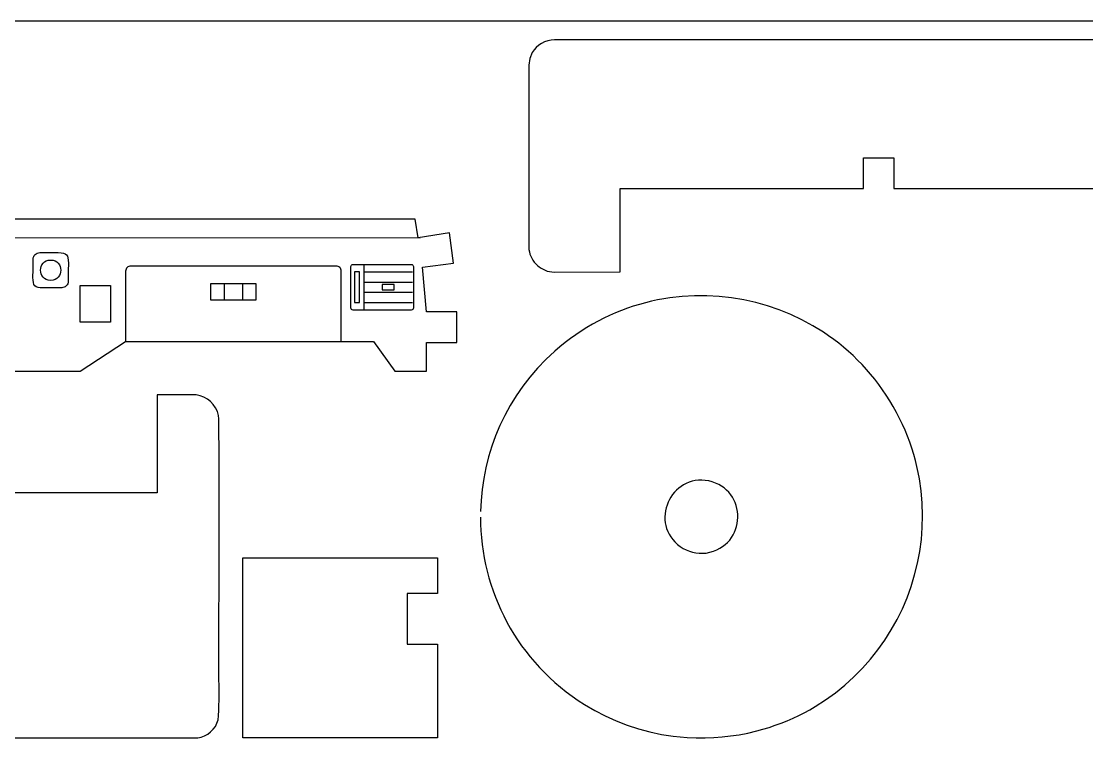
# Model space of a CAD drawing. Extents: x 279 to 859, y 491 to 871.
# Drawn here: x 427.7 to 518.1, y 810.2 to 871 of the extents above; entities that cross this region are included whole.
import ezdxf

# ---------------------------------------------------------------- set-up
doc = ezdxf.new("R2010")
doc.units = 0
doc.layers.get('0').update_dxf_attribs({"linetype": 'CONTINUOUS'})

msp = doc.modelspace()

# ---------------------------------------------------------------- linework, layer by layer
at = {"color": 7}
msp.add_line((858.559376, 871.005032), (278.559376, 871.005032), dxfattribs=at)
at = {"color": 3}
for p, q in [((471.855841, 869.136369), (471.617716, 868.980377)), ((472.111563, 869.261733), (471.855841, 869.136369)), ((472.380413, 869.354313), (472.111563, 869.261733)), ((472.65792, 869.411952), (472.380413, 869.354313)), ((472.939616, 869.432494), (472.65792, 869.411952)), ((553.761116, 869.432494), (472.939616, 869.432494)), ((471.053616, 868.350194), (470.842316, 867.843694)), ((471.212134, 868.585133), (471.053616, 868.350194)), ((471.401657, 868.795913), (471.212134, 868.585133)), ((471.617716, 868.980377), (471.401657, 868.795913)), ((470.842316, 867.843694), (470.767416, 867.282194)), ((470.767416, 867.282194), (470.780216, 851.650294)), ((499.134316, 856.832894), (499.151216, 859.412294)), ((499.151216, 859.412294), (501.725916, 859.413294)), ((501.725916, 859.413294), (501.731816, 856.832894)), ((478.508516, 856.823194), (499.134316, 856.832894)), ((478.508516, 849.758494), (478.508516, 856.823194)), ((501.731816, 856.832894), (524.933416, 856.832894)), ((461.126948, 854.23452), (414.497448, 854.23452)), ((461.374948, 852.64522), (461.126948, 854.23452)), ((464.035248, 853.06082), (461.374948, 852.64522)), ((464.371748, 850.50302), (464.035248, 853.06082)), ((470.780216, 851.650294), (470.81441, 851.453576)), ((470.81441, 851.453576), (470.866296, 851.262975)), ((470.866296, 851.262975), (470.934925, 851.079377)), ((470.934925, 851.079377), (471.019346, 850.903666)), ((461.762548, 850.16652), (464.371748, 850.50302)), ((462.088148, 846.35032), (461.762548, 850.16652)), ((471.019346, 850.903666), (471.118609, 850.73673)), ((471.118609, 850.73673), (471.231765, 850.579453)), ((471.231765, 850.579453), (471.357863, 850.432721)), ((471.357863, 850.432721), (471.495954, 850.297419)), ((471.495954, 850.297419), (471.645087, 850.174435)), ((471.645087, 850.174435), (471.804313, 850.064652)), ((471.804313, 850.064652), (471.972681, 849.968957)), ((471.972681, 849.968957), (472.149243, 849.888235)), ((472.149243, 849.888235), (472.333047, 849.823372)), ((472.333047, 849.823372), (472.523144, 849.775254)), ((472.523144, 849.775254), (472.718583, 849.744766)), ((472.718583, 849.744766), (472.918416, 849.732794)), ((472.918416, 849.732794), (478.508516, 849.758494)), ((481.687715, 847.373103), (481.169537, 847.262181)), ((482.20775, 847.469025), (481.687715, 847.373103)), ((482.729315, 847.550012), (482.20775, 847.469025)), ((483.775716, 847.667445), (482.729315, 847.550012)), ((484.82429, 847.725923), (483.775716, 847.667445)), ((485.872408, 847.725968), (484.82429, 847.725923)), ((486.917442, 847.668103), (485.872408, 847.725968)), ((487.956764, 847.552849), (486.917442, 847.668103)), ((488.987745, 847.38073), (487.956764, 847.552849)), ((490.007757, 847.152266), (488.987745, 847.38073)), ((478.618008, 846.48029), (478.117875, 846.277998)), ((479.121971, 846.66719), (478.618008, 846.48029)), ((479.629433, 846.838763), (479.121971, 846.66719)), ((480.140068, 846.995076), (479.629433, 846.838763)), ((480.653545, 847.136194), (480.140068, 846.995076)), ((481.169537, 847.262181), (480.653545, 847.136194)), ((491.014171, 846.86798), (490.007757, 847.152266)), ((492.004358, 846.528394), (491.014171, 846.86798)), ((492.975691, 846.134031), (492.004358, 846.528394)), ((464.668048, 846.35032), (462.088148, 846.35032)), ((464.668048, 843.77032), (464.668048, 846.35032)), ((476.643732, 845.578123), (476.162199, 845.313613)), ((477.130408, 845.82698), (476.643732, 845.578123)), ((477.621898, 846.06025), (477.130408, 845.82698)), ((478.117875, 846.277998), (477.621898, 846.06025)), ((493.925541, 845.685413), (492.975691, 846.134031)), ((494.851279, 845.183061), (493.925541, 845.685413)), ((475.215876, 844.737375), (474.751743, 844.425516)), ((475.686137, 845.033385), (475.215876, 844.737375)), ((476.162199, 845.313613), (475.686137, 845.033385)), ((495.750278, 844.627498), (494.851279, 845.183061)), ((432.716648, 841.33462), (436.581548, 843.83752)), ((436.581548, 843.83752), (457.596848, 843.85822)), ((457.596848, 843.85822), (459.408648, 841.33462)), ((462.088148, 841.33462), (462.088148, 843.77032)), ((462.088148, 843.77032), (464.668048, 843.77032)), ((473.843178, 843.753992), (473.399403, 843.394197)), ((474.294068, 844.097744), (473.843178, 843.753992)), ((474.751743, 844.425516), (474.294068, 844.097744)), ((496.188928, 844.329926), (495.750278, 844.627498)), ((496.619908, 844.019247), (496.188928, 844.329926)), ((497.042888, 843.695526), (496.619908, 844.019247)), ((472.96307, 843.018292), (472.215515, 842.318328)), ((473.399403, 843.394197), (472.96307, 843.018292)), ((497.457541, 843.358828), (497.042888, 843.695526)), ((497.863537, 843.00922), (497.457541, 843.358828)), ((498.260548, 842.646765), (497.863537, 843.00922)), ((472.215515, 842.318328), (471.515944, 841.589755)), ((498.648246, 842.27153), (498.260548, 842.646765)), ((499.026302, 841.88358), (498.648246, 842.27153)), ((409.496548, 841.33462), (432.716648, 841.33462)), ((459.408648, 841.33462), (462.088148, 841.33462)), ((471.515944, 841.589755), (470.864204, 840.834459)), ((499.394388, 841.482979), (499.026302, 841.88358)), ((499.752174, 841.069794), (499.394388, 841.482979)), ((500.099333, 840.644089), (499.752174, 841.069794)), ((470.864204, 840.834459), (470.260137, 840.054326)), ((500.435535, 840.20593), (500.099333, 840.644089)), ((500.760453, 839.755382), (500.435535, 840.20593)), ((442.561095, 839.31675), (439.246295, 839.32755)), ((439.246295, 839.32755), (439.246295, 831.01405)), ((442.89787, 839.24836), (442.561095, 839.31675)), ((443.217623, 839.127996), (442.89787, 839.24836)), ((469.70359, 839.251243), (469.194406, 838.427093)), ((470.260137, 840.054326), (469.70359, 839.251243)), ((501.073757, 839.292511), (500.760453, 839.755382)), ((501.37512, 838.817381), (501.073757, 839.292511)), ((443.514543, 838.960468), (443.217623, 839.127996)), ((443.78282, 838.750588), (443.514543, 838.960468)), ((444.016644, 838.503165), (443.78282, 838.750588)), ((444.210204, 838.223011), (444.016644, 838.503165)), ((469.194406, 838.427093), (468.732431, 837.583765)), ((501.664212, 838.330057), (501.37512, 838.817381)), ((501.940705, 837.830606), (501.664212, 838.330057)), ((444.357692, 837.914936), (444.210204, 838.223011)), ((444.453295, 837.58375), (444.357692, 837.914936)), ((444.470423, 837.281831), (444.453295, 837.58375)), ((468.732431, 837.583765), (468.317508, 836.723142)), ((502.20427, 837.319092), (501.940705, 837.830606)), ((444.484042, 836.601595), (444.470423, 837.281831)), ((444.502078, 834.310922), (444.484042, 836.601595)), ((468.317508, 836.723142), (467.949482, 835.847112)), ((502.443909, 836.818447), (502.20427, 837.319092)), ((502.667282, 836.31478), (502.443909, 836.818447)), ((467.949482, 835.847112), (467.628198, 834.95756)), ((502.874517, 835.80837), (502.667282, 836.31478)), ((503.065744, 835.299495), (502.874517, 835.80837)), ((467.628198, 834.95756), (467.353501, 834.056371)), ((503.241089, 834.788436), (503.065744, 835.299495)), ((503.400682, 834.275471), (503.241089, 834.788436)), ((444.510633, 827.441975), (444.502078, 834.310922)), ((467.353501, 834.056371), (467.125234, 833.145433)), ((503.544649, 833.760879), (503.400682, 834.275471)), ((467.125234, 833.145433), (466.943243, 832.22663)), ((503.67312, 833.24494), (503.544649, 833.760879)), ((503.786223, 832.727932), (503.67312, 833.24494)), ((466.943243, 832.22663), (466.807373, 831.301848)), ((503.884085, 832.210135), (503.786223, 832.727932)), ((504.0346, 831.173289), (503.884085, 832.210135)), ((466.807373, 831.301848), (466.717467, 830.372973)), ((504.125692, 830.136637), (504.0346, 831.173289)), ((439.246295, 831.01405), (416.027895, 830.98825)), ((466.717467, 830.372973), (466.67337, 829.441892)), ((504.158384, 829.102409), (504.125692, 830.136637)), ((466.66857, 828.941892), (466.679308, 828.364983)), ((504.133703, 828.072841), (504.158384, 829.102409)), ((466.679308, 828.364983), (466.707503, 827.788786)), ((466.707503, 827.788786), (466.753119, 827.21375)), ((504.052674, 827.050164), (504.133703, 828.072841)), ((444.491995, 816.01935), (444.510633, 827.441975)), ((466.753119, 827.21375), (466.816118, 826.640323)), ((466.816118, 826.640323), (466.896463, 826.068953)), ((503.91632, 826.036612), (504.052674, 827.050164)), ((466.896463, 826.068953), (466.994117, 825.50009)), ((503.725669, 825.034417), (503.91632, 826.036612)), ((446.516999, 810.24525), (446.517099, 825.49125)), ((446.517099, 825.49125), (463.027799, 825.49105)), ((463.027799, 825.49105), (463.027799, 822.46645)), ((466.994117, 825.50009), (467.109044, 824.934181)), ((467.109044, 824.934181), (467.241206, 824.371675)), ((503.481745, 824.045814), (503.725669, 825.034417)), ((467.241206, 824.371675), (467.390566, 823.813021)), ((503.185572, 823.073034), (503.481745, 824.045814)), ((467.390566, 823.813021), (467.557088, 823.258666)), ((467.557088, 823.258666), (467.740734, 822.70906)), ((502.838176, 822.118312), (503.185572, 823.073034)), ((463.027799, 822.46645), (460.448099, 822.46775)), ((460.448099, 822.46775), (460.448099, 818.16815)), ((467.740734, 822.70906), (467.941467, 822.164651)), ((467.941467, 822.164651), (468.159251, 821.625888)), ((502.440583, 821.18388), (502.838176, 822.118312)), ((468.159251, 821.625888), (468.394047, 821.093218)), ((501.993816, 820.27197), (502.440583, 821.18388)), ((468.394047, 821.093218), (468.64582, 820.567091)), ((468.64582, 820.567091), (468.914533, 820.047955)), ((501.498902, 819.384817), (501.993816, 820.27197)), ((468.914533, 820.047955), (469.200147, 819.536258)), ((469.200147, 819.536258), (469.502627, 819.032448)), ((500.956866, 818.524654), (501.498902, 819.384817)), ((469.502627, 819.032448), (469.821935, 818.536976)), ((469.821935, 818.536976), (470.158034, 818.050288)), ((500.368732, 817.693712), (500.956866, 818.524654)), ((460.448099, 818.16815), (463.027799, 818.16675)), ((463.027799, 818.16675), (463.027799, 810.24525)), ((470.158034, 818.050288), (470.510887, 817.572833)), ((470.510887, 817.572833), (470.880458, 817.10506)), ((499.735526, 816.894226), (500.368732, 817.693712)), ((470.880458, 817.10506), (471.266709, 816.647417)), ((471.266709, 816.647417), (471.669603, 816.200353)), ((499.058273, 816.128429), (499.735526, 816.894226)), ((444.511058, 813.819), (444.491995, 816.01935)), ((471.669603, 816.200353), (472.089103, 815.764316)), ((472.089103, 815.764316), (472.525173, 815.339755)), ((498.337997, 815.398553), (499.058273, 816.128429)), ((472.525173, 815.339755), (472.977774, 814.927118)), ((472.977774, 814.927118), (473.446871, 814.526854)), ((497.575725, 814.706831), (498.337997, 815.398553)), ((473.446871, 814.526854), (473.932426, 814.13941)), ((473.932426, 814.13941), (474.434402, 813.765237)), ((495.92929, 813.446784), (496.772481, 814.055497)), ((496.772481, 814.055497), (497.575725, 814.706831)), ((444.49364, 812.57176), (444.511058, 813.819)), ((474.434402, 813.765237), (474.952763, 813.404781)), ((474.952763, 813.404781), (475.48747, 813.058492)), ((475.48747, 813.058492), (476.354152, 812.549661)), ((495.047177, 812.882925), (495.92929, 813.446784)), ((444.466165, 812.085533), (444.49364, 812.57176)), ((476.354152, 812.549661), (477.248325, 812.088042)), ((493.170288, 811.8987), (493.653273, 812.126122)), ((493.653273, 812.126122), (494.127168, 812.366152)), ((494.127168, 812.366152), (494.591846, 812.618513)), ((494.591846, 812.618513), (495.047177, 812.882925)), ((444.187345, 811.205157), (444.328149, 811.473078)), ((444.328149, 811.473078), (444.421595, 811.75725)), ((444.421595, 811.75725), (444.466165, 812.085533)), ((477.248325, 812.088042), (478.166842, 811.674798)), ((478.166842, 811.674798), (479.106558, 811.311092)), ((479.106558, 811.311092), (480.064325, 810.998086)), ((491.150014, 811.120687), (491.668076, 811.294881)), ((491.668076, 811.294881), (492.177561, 811.4828)), ((492.177561, 811.4828), (492.678341, 811.684166)), ((492.678341, 811.684166), (493.170288, 811.8987)), ((442.991325, 810.300785), (443.275333, 810.405394)), ((443.275333, 810.405394), (443.543177, 810.553606)), ((443.543177, 810.553606), (443.78862, 810.73995)), ((443.78862, 810.73995), (444.005422, 810.958957)), ((444.005422, 810.958957), (444.187345, 811.205157)), ((480.064325, 810.998086), (481.036997, 810.736942)), ((481.036997, 810.736942), (482.021427, 810.528823)), ((482.021427, 810.528823), (483.01447, 810.374892)), ((483.01447, 810.374892), (484.19857, 810.262292)), ((487.162483, 810.315505), (487.877565, 810.390293)), ((487.877565, 810.390293), (488.59829, 810.496222)), ((488.59829, 810.496222), (489.332659, 810.636564)), ((489.332659, 810.636564), (490.08867, 810.814592)), ((490.08867, 810.814592), (490.623502, 810.960497)), ((490.623502, 810.960497), (491.150014, 811.120687)), ((360.983295, 810.24575), (442.697395, 810.24525)), ((442.697395, 810.24525), (442.991325, 810.300785)), ((463.027799, 810.24525), (446.516999, 810.24525)), ((484.19857, 810.262292), (484.971086, 810.24525)), ((484.971086, 810.24525), (485.717244, 810.246256)), ((485.717244, 810.246256), (486.445042, 810.268583)), ((486.445042, 810.268583), (487.162483, 810.315505))]:
    msp.add_line(p, q, dxfattribs=at)
at = {"color": 1}
for p, q in [((380.736148, 852.72442), (461.551048, 852.64522)), ((428.752983, 850.953924), (428.785186, 851.055134)), ((428.785186, 851.055134), (428.8361, 851.146841)), ((428.8361, 851.146841), (428.903473, 851.226833)), ((428.903473, 851.226833), (428.985049, 851.292898)), ((428.985049, 851.292898), (429.078573, 851.342825)), ((429.078573, 851.342825), (429.181791, 851.374403)), ((429.181791, 851.374403), (429.292448, 851.38542)), ((429.292448, 851.38542), (430.208582, 851.394982)), ((430.208582, 851.394982), (430.863693, 851.396398)), ((430.863693, 851.396398), (431.106742, 851.381271)), ((431.106742, 851.381271), (431.300585, 851.34877)), ((431.300585, 851.34877), (431.450575, 851.293782)), ((431.450575, 851.293782), (431.562061, 851.211195)), ((431.562061, 851.211195), (431.640393, 851.095897)), ((431.640393, 851.095897), (431.690922, 850.942774)), ((428.729584, 849.939058), (428.741748, 850.84542)), ((428.741748, 850.84542), (428.752983, 850.953924)), ((429.379344, 850.05483), (429.419663, 850.210201)), ((429.419663, 850.210201), (429.486853, 850.355494)), ((429.486853, 850.355494), (429.580914, 850.48567)), ((429.580914, 850.48567), (429.701845, 850.59569)), ((429.701845, 850.59569), (429.849645, 850.680514)), ((429.849645, 850.680514), (430.024313, 850.735104)), ((430.024313, 850.735104), (430.225848, 850.75442)), ((430.225848, 850.75442), (430.427383, 850.735104)), ((430.427383, 850.735104), (430.602052, 850.680514)), ((430.602052, 850.680514), (430.749852, 850.59569)), ((430.749852, 850.59569), (430.870782, 850.48567)), ((430.870782, 850.48567), (430.964843, 850.355494)), ((430.964843, 850.355494), (431.032034, 850.210201)), ((431.032034, 850.210201), (431.072352, 850.05483)), ((431.690922, 850.942774), (431.718998, 850.746714)), ((431.718998, 850.746714), (431.729971, 850.502605)), ((431.729971, 850.502605), (431.722013, 849.849787)), ((436.707898, 850.122145), (436.655271, 850.058449)), ((436.771607, 850.17475), (436.707898, 850.122145)), ((436.844629, 850.214505), (436.771607, 850.17475)), ((436.925199, 850.239648), (436.844629, 850.214505)), ((437.011548, 850.24842), (436.925199, 850.239648)), ((454.430748, 850.24842), (437.011548, 850.24842)), ((454.517155, 850.239648), (454.430748, 850.24842)), ((454.597751, 850.214505), (454.517155, 850.239648)), ((454.670777, 850.17475), (454.597751, 850.214505)), ((454.734473, 850.122145), (454.670777, 850.17475)), ((454.787078, 850.058449), (454.734473, 850.122145)), ((455.681548, 850.20952), (455.695684, 850.279091)), ((455.681548, 846.69802), (455.681548, 850.20952)), ((455.695684, 850.279091), (455.734186, 850.336108)), ((455.734186, 850.336108), (455.791193, 850.374656)), ((455.791193, 850.374656), (455.860848, 850.38882)), ((455.860848, 850.38882), (460.802148, 850.38882)), ((456.767148, 850.38882), (456.767148, 846.51882)), ((460.802148, 850.38882), (460.871745, 850.374656)), ((460.871745, 850.374656), (460.928723, 850.336108)), ((460.928723, 850.336108), (460.967214, 850.279091)), ((460.967214, 850.279091), (460.981348, 850.20952)), ((460.981348, 850.20952), (460.981348, 846.69802)), ((428.721626, 849.286251), (428.729584, 849.939058)), ((428.732601, 849.04215), (428.721626, 849.286251)), ((429.365898, 849.89442), (429.379344, 850.05483)), ((429.379326, 849.73401), (429.365898, 849.89442)), ((429.419627, 849.578639), (429.379326, 849.73401)), ((429.486804, 849.433346), (429.419627, 849.578639)), ((429.580857, 849.30317), (429.486804, 849.433346)), ((429.701787, 849.193151), (429.580857, 849.30317)), ((429.849595, 849.108326), (429.701787, 849.193151)), ((430.749909, 849.193151), (430.602101, 849.108326)), ((430.870839, 849.30317), (430.749909, 849.193151)), ((430.964892, 849.433346), (430.870839, 849.30317)), ((431.032069, 849.578639), (430.964892, 849.433346)), ((431.072371, 849.73401), (431.032069, 849.578639)), ((431.072352, 850.05483), (431.085798, 849.89442)), ((431.085798, 849.89442), (431.072371, 849.73401)), ((431.722013, 849.849787), (431.709848, 848.94342)), ((436.590329, 849.904827), (436.581548, 849.81842)), ((436.581548, 849.81842), (436.581548, 843.85542)), ((436.615492, 849.985423), (436.590329, 849.904827)), ((436.655271, 850.058449), (436.615492, 849.985423)), ((454.826832, 849.985423), (454.787078, 850.058449)), ((454.851976, 849.904827), (454.826832, 849.985423)), ((454.860748, 849.81842), (454.851976, 849.904827)), ((454.860748, 843.85542), (454.860748, 849.81842)), ((456.413348, 849.74382), (455.983348, 849.74382)), ((455.983348, 849.74382), (455.983348, 847.16382)), ((456.413348, 847.16382), (456.413348, 849.74382)), ((456.767148, 849.74382), (460.911548, 849.74382)), ((428.76068, 848.846098), (428.732601, 849.04215)), ((428.811212, 848.692984), (428.76068, 848.846098)), ((428.889548, 848.577695), (428.811212, 848.692984)), ((429.001039, 848.495118), (428.889548, 848.577695)), ((429.151035, 848.440139), (429.001039, 848.495118)), ((429.344887, 848.407646), (429.151035, 848.440139)), ((429.587945, 848.392526), (429.344887, 848.407646)), ((430.243081, 848.393955), (429.587945, 848.392526)), ((430.024282, 849.053737), (429.849595, 849.108326)), ((430.225848, 849.03442), (430.024282, 849.053737)), ((430.427414, 849.053737), (430.225848, 849.03442)), ((431.159248, 848.40352), (430.243081, 848.393955)), ((430.602101, 849.108326), (430.427414, 849.053737)), ((431.269901, 848.414537), (431.159248, 848.40352)), ((431.373107, 848.446114), (431.269901, 848.414537)), ((431.466616, 848.496037), (431.373107, 848.446114)), ((431.548173, 848.562095), (431.466616, 848.496037)), ((431.615527, 848.642075), (431.548173, 848.562095)), ((431.666426, 848.733764), (431.615527, 848.642075)), ((431.698617, 848.83495), (431.666426, 848.733764)), ((431.709848, 848.94342), (431.698617, 848.83495)), ((447.655348, 848.73682), (443.787048, 848.73682)), ((443.787048, 848.73682), (443.787048, 847.37222)), ((446.517548, 848.73682), (444.924848, 848.73682)), ((444.924848, 848.73682), (444.924848, 847.37222)), ((446.517548, 847.37222), (446.517548, 848.73682)), ((447.655348, 847.37222), (447.655348, 848.73682)), ((456.767148, 848.88382), (460.911548, 848.88382)), ((459.364948, 848.66882), (458.329048, 848.66882)), ((458.329048, 848.66882), (458.329048, 848.23882)), ((459.364948, 848.23882), (459.364948, 848.66882)), ((443.787048, 847.37222), (447.655348, 847.37222)), ((444.924848, 847.37222), (446.517548, 847.37222)), ((456.767148, 848.02382), (460.911548, 848.02382)), ((458.329048, 848.23882), (459.364948, 848.23882)), ((455.695684, 846.628381), (455.681548, 846.69802)), ((455.734186, 846.571408), (455.695684, 846.628381)), ((455.791193, 846.532941), (455.734186, 846.571408)), ((455.860848, 846.51882), (455.791193, 846.532941)), ((460.802148, 846.51882), (455.860848, 846.51882)), ((455.983348, 847.16382), (456.413348, 847.16382)), ((456.767148, 847.16382), (460.911548, 847.16382)), ((460.871745, 846.532941), (460.802148, 846.51882)), ((460.928723, 846.571408), (460.871745, 846.532941)), ((460.967214, 846.628381), (460.928723, 846.571408)), ((460.981348, 846.69802), (460.967214, 846.628381))]:
    msp.add_line(p, q, dxfattribs=at)
at = {"color": 5}
for p, q in [((432.713748, 845.47412), (432.713748, 848.60252)), ((432.713748, 848.60252), (435.293648, 848.60252)), ((435.293648, 848.60252), (435.293648, 845.47412)), ((435.293648, 845.47412), (432.713748, 845.47412)), ((484.875597, 832.048525), (484.612571, 831.993732)), ((485.149132, 832.079591), (484.875597, 832.048525)), ((485.432594, 832.085587), (485.149132, 832.079591)), ((485.725401, 832.065168), (485.432594, 832.085587)), ((486.02697, 832.016992), (485.725401, 832.065168)), ((486.326799, 831.941711), (486.02697, 832.016992)), ((483.287702, 831.241976), (483.114538, 831.058726)), ((483.475449, 831.410907), (483.287702, 831.241976)), ((483.677198, 831.564174), (483.475449, 831.410907)), ((483.892367, 831.700434), (483.677198, 831.564174)), ((484.120374, 831.818343), (483.892367, 831.700434)), ((484.360635, 831.916557), (484.120374, 831.818343)), ((484.612571, 831.993732), (484.360635, 831.916557)), ((486.607422, 831.843412), (486.326799, 831.941711)), ((486.868777, 831.723651), (486.607422, 831.843412)), ((487.110806, 831.583985), (486.868777, 831.723651)), ((487.333448, 831.425969), (487.110806, 831.583985)), ((487.536643, 831.251159), (487.333448, 831.425969)), ((487.720331, 831.061112), (487.536643, 831.251159)), ((482.57937, 830.209405), (482.48786, 829.974713)), ((482.688375, 830.436495), (482.57937, 830.209405)), ((482.814293, 830.654642), (482.688375, 830.436495)), ((482.956542, 830.8625), (482.814293, 830.654642)), ((483.114538, 831.058726), (482.956542, 830.8625)), ((487.884451, 830.857384), (487.720331, 831.061112)), ((488.028945, 830.641531), (487.884451, 830.857384)), ((488.153751, 830.41511), (488.028945, 830.641531)), ((488.25881, 830.179675), (488.153751, 830.41511)), ((482.359653, 829.487905), (482.32412, 829.238475)), ((482.414427, 829.733766), (482.359653, 829.487905)), ((482.48786, 829.974713), (482.414427, 829.733766)), ((488.344062, 829.936784), (488.25881, 830.179675)), ((488.409447, 829.687993), (488.344062, 829.936784)), ((488.454904, 829.434858), (488.409447, 829.687993)), ((488.480373, 829.178935), (488.454904, 829.434858)), ((482.32412, 829.238475), (482.308412, 828.986821)), ((482.308412, 828.986821), (482.313109, 828.734285)), ((482.313109, 828.734285), (482.338793, 828.482211)), ((482.338793, 828.482211), (482.386048, 828.231944)), ((488.381175, 828.158485), (488.436256, 828.409998)), ((488.436256, 828.409998), (488.471109, 828.664949)), ((488.471109, 828.664949), (488.485795, 828.92178)), ((488.485795, 828.92178), (488.480373, 829.178935)), ((482.386048, 828.231944), (482.455455, 827.984826)), ((482.455455, 827.984826), (482.547597, 827.742203)), ((482.547597, 827.742203), (482.663055, 827.505418)), ((482.663055, 827.505418), (482.802412, 827.275814)), ((488.093965, 827.440125), (488.210089, 827.671992)), ((488.210089, 827.671992), (488.305806, 827.911964)), ((488.305806, 827.911964), (488.381175, 828.158485)), ((482.802412, 827.275814), (482.96625, 827.054736)), ((482.96625, 827.054736), (483.155151, 826.843527)), ((483.155151, 826.843527), (483.369697, 826.643531)), ((483.369697, 826.643531), (483.61047, 826.456092)), ((487.205121, 826.456833), (487.424186, 826.624832)), ((487.424186, 826.624832), (487.622543, 826.808717)), ((487.622543, 826.808717), (487.800251, 827.006931)), ((487.800251, 827.006931), (487.957372, 827.217919)), ((487.957372, 827.217919), (488.093965, 827.440125)), ((483.61047, 826.456092), (483.857324, 826.298177)), ((483.857324, 826.298177), (484.114267, 826.167245)), ((484.114267, 826.167245), (484.380037, 826.062606)), ((484.380037, 826.062606), (484.65337, 825.983567)), ((484.65337, 825.983567), (484.933003, 825.929438)), ((484.933003, 825.929438), (485.217673, 825.899526)), ((485.217673, 825.899526), (485.506117, 825.893142)), ((485.506117, 825.893142), (485.79707, 825.909592)), ((485.79707, 825.909592), (486.120577, 825.974819)), ((486.120577, 825.974819), (486.423076, 826.063713)), ((486.423076, 826.063713), (486.704626, 826.174717)), ((486.704626, 826.174717), (486.965287, 826.306276)), ((486.965287, 826.306276), (487.205121, 826.456833))]:
    msp.add_line(p, q, dxfattribs=at)

doc.saveas('drawing.dxf')
